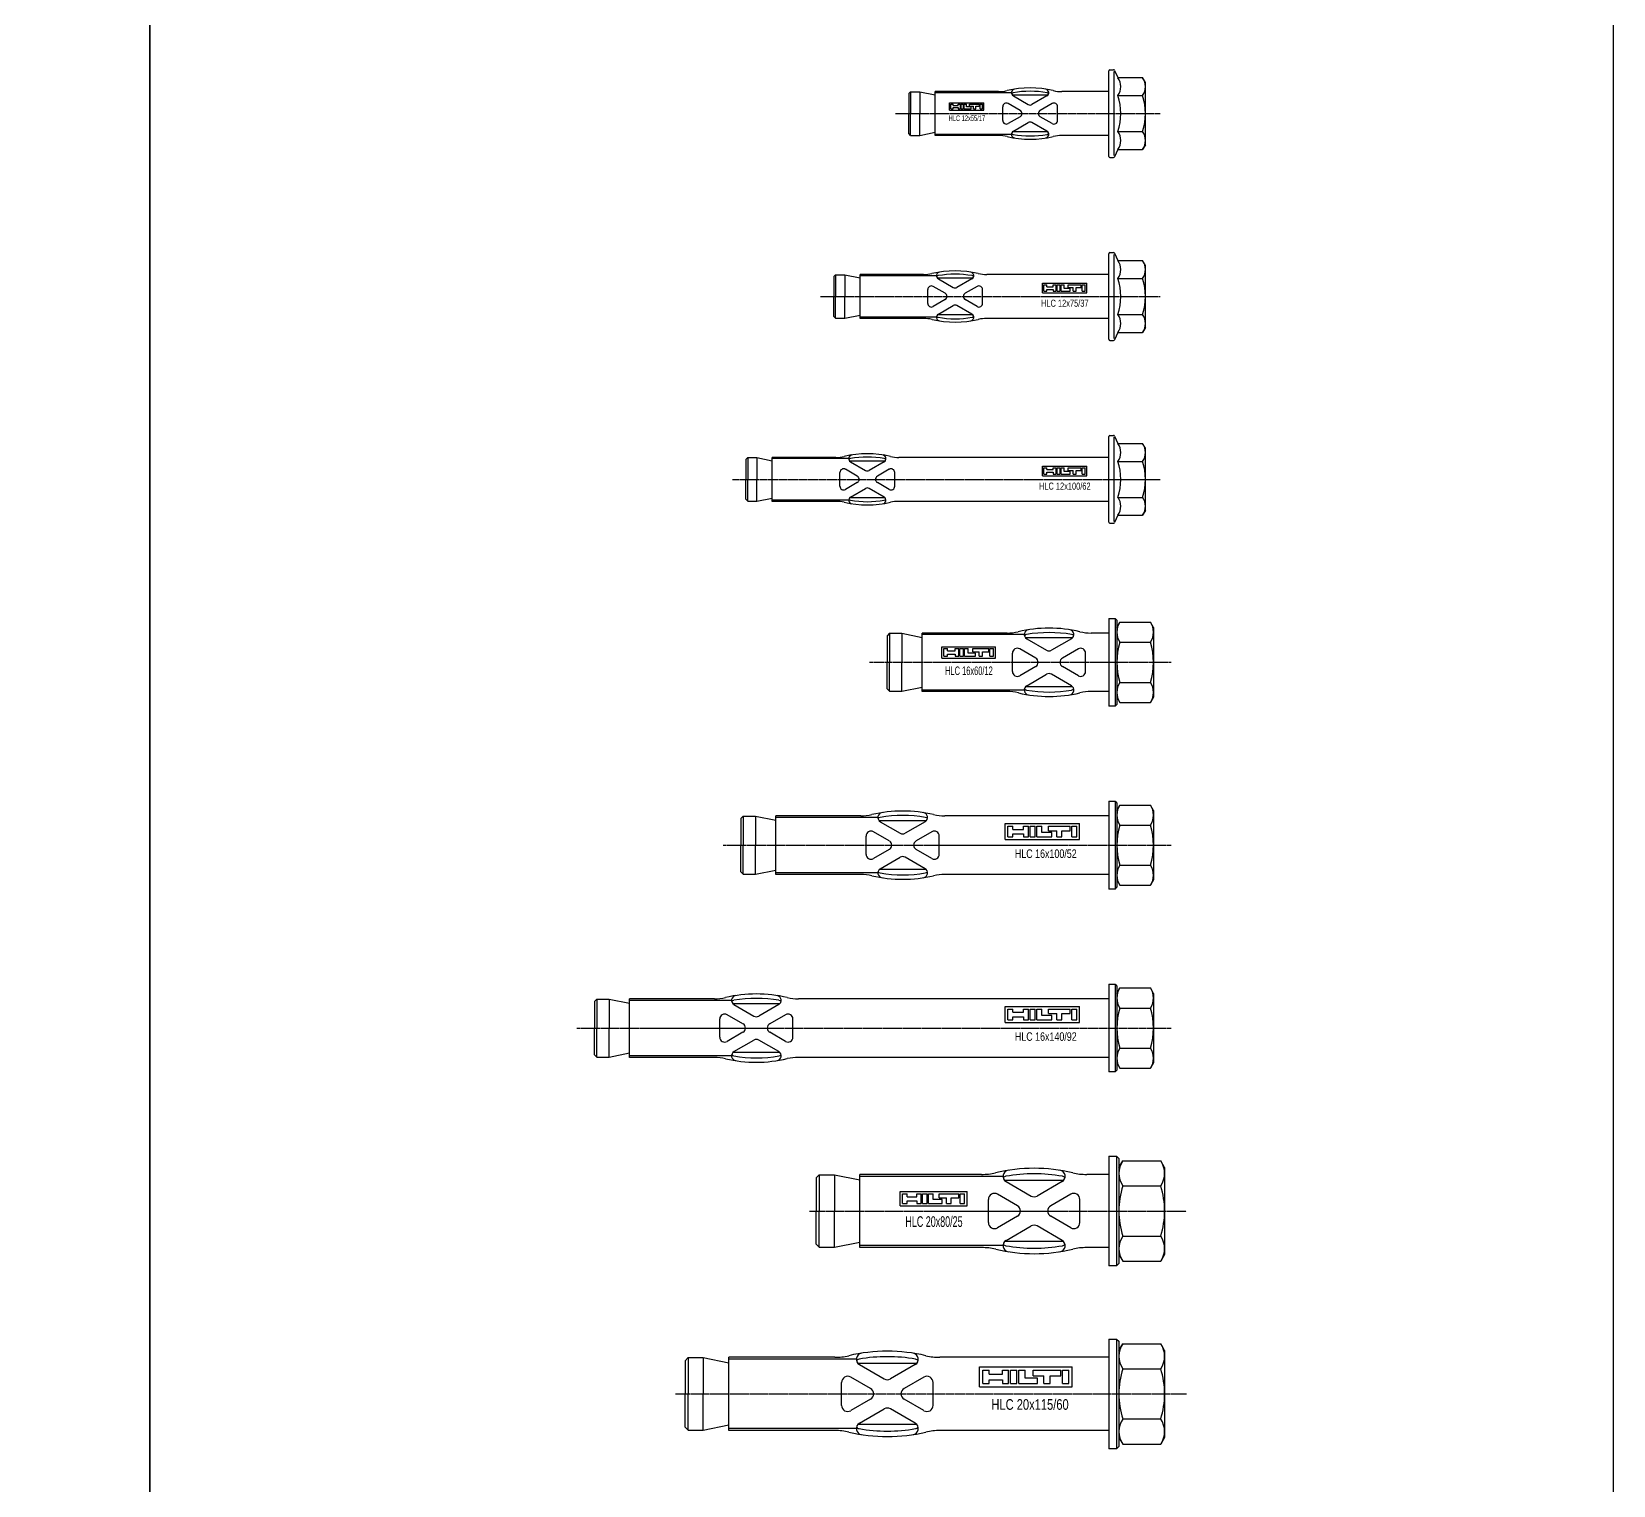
# Model space of a CAD drawing. Header units: millimetres. Extents: x 296 to 4896, y 152 to 3333.
# Drawn here: x 4463.4 to 4895.8, y 976.9 to 1374.3 of the extents above; entities that cross this region are included whole.
import ezdxf
from ezdxf.enums import TextEntityAlignment as Align

# ---------------------------------------------------------------- set-up
doc = ezdxf.new("R2010")
doc.units = ezdxf.units.MM
doc.linetypes.add('CENTERLI', pattern=[1, 0.75, -0.0625, 0.125, -0.0625])
doc.layers.add('3', color=4, linetype='Continuous')
doc.styles.get("Standard").update_dxf_attribs({"font": 'arial.ttf'})

# ---------------------------------------------------------------- blocks, each defined once
blk = doc.blocks.new('HLC 12x55-17')
at = {"layer": '3'}
for p, q in [((-10, -11.7), (-10, 11.7)), ((-9.7, 12), (-8.69, 12)), ((-8.42, 11.82), (-7.5, 9.82)), ((-7.5, 9.82), (-0.76, 9.82)), ((0, 8.5), (-0.76, 9.82)), ((-64.18, 5.95), (-64.68, 5.45)), ((-64.68, 5.45), (-64.68, 0)), ((-64.18, 5.95), (-64.18, 0)), ((-64.18, 5.95), (-61.68, 5.95)), ((-61.68, 5.95), (-57.5, 5.1)), ((-61.68, 5.95), (-61.68, 0)), ((-40.12, 6), (-57.5, 6)), ((-57.5, -6), (-57.5, 6)), ((-36.59, 5.68), (-57.5, 5.68)), ((-26.68, 5), (-36.32, 5)), ((-36.09, 4.82), (-32, 2.46)), ((-26.91, 4.82), (-31, 2.46)), ((-10, 6), (-22.88, 6)), ((-10, 0), (-10, 6)), ((-10, -6), (-10, 6)), ((-7.5, 4.91), (-0.76, 4.91)), ((0, -8.5), (0, 8.5)), ((-64.68, -5.45), (-64.68, 0)), ((-64.18, -5.95), (-64.18, 0)), ((-61.68, -5.95), (-61.68, 0)), ((-39, -1.88), (-39, 1.88)), ((-34.24, 0.87), (-37.5, 2.75)), ((-25.5, 2.75), (-28.76, 0.87)), ((-24, -1.88), (-24, 1.88)), ((-34.24, -0.87), (-37.5, -2.75)), ((-36.09, -4.82), (-32, -2.46)), ((-26.91, -4.82), (-31, -2.46)), ((-25.5, -2.75), (-28.76, -0.87)), ((-64.18, -5.95), (-64.68, -5.45)), ((-64.18, -5.95), (-61.68, -5.95)), ((-61.68, -5.95), (-57.5, -5.1)), ((-36.59, -5.68), (-57.5, -5.68)), ((-40.12, -6), (-57.5, -6)), ((-26.68, -5), (-36.32, -5)), ((-10, -6), (-22.88, -6)), ((-7.5, -4.91), (-0.76, -4.91)), ((0, -8.5), (-0.76, -9.82)), ((-9.7, -12), (-8.69, -12)), ((-7.5, -9.82), (-8.42, -11.82)), ((-7.5, -9.82), (-0.76, -9.82))]:
    blk.add_line(p, q, dxfattribs=at)
at = {"layer": '3', "color": 1}
for p, q in [((-8.5, -11.5), (-8.5, 11.5)), ((-53.51, 2.94), (-44.16, 2.94)), ((-53.51, 0.93), (-53.51, 2.94)), ((-53.51, 0.93), (-44.16, 0.93)), ((-53.18, 2.6), (-52.55, 2.6)), ((-53.18, 1.26), (-53.18, 2.6)), ((-53.18, 1.26), (-52.55, 1.26)), ((-52.55, 2.21), (-52.55, 2.6)), ((-52.55, 2.21), (-51.21, 2.21)), ((-52.55, 1.66), (-51.21, 1.66)), ((-52.55, 1.26), (-52.55, 1.66)), ((-51.21, 2.21), (-51.21, 2.6)), ((-51.21, 2.6), (-50.58, 2.6)), ((-51.21, 1.66), (-51.21, 1.26)), ((-51.21, 1.26), (-50.58, 1.26)), ((-50.58, 1.26), (-50.58, 2.6)), ((-50.38, 1.26), (-50.38, 2.6)), ((-50.38, 2.6), (-49.75, 2.6)), ((-50.38, 1.26), (-49.75, 1.26)), ((-49.75, 1.26), (-49.75, 2.6)), ((-49.55, 1.26), (-49.55, 2.6)), ((-49.55, 2.6), (-48.92, 2.6)), ((-49.55, 1.26), (-47.66, 1.26)), ((-48.92, 1.82), (-48.92, 2.6)), ((-47.66, 1.82), (-48.92, 1.82)), ((-48.09, 2.05), (-48.09, 2.6)), ((-48.09, 2.6), (-45.33, 2.6)), ((-48.09, 2.05), (-47.02, 2.05)), ((-47.66, 1.26), (-47.66, 1.82)), ((-47.02, 1.26), (-47.02, 2.05)), ((-47.02, 1.26), (-46.39, 1.26)), ((-46.39, 2.05), (-45.33, 2.05)), ((-46.39, 1.26), (-46.39, 2.05)), ((-45.33, 2.05), (-45.33, 2.6)), ((-45.13, 1.26), (-45.13, 2.6)), ((-45.13, 2.6), (-44.5, 2.6)), ((-45.13, 1.26), (-44.5, 1.26)), ((-44.5, 1.26), (-44.5, 2.6)), ((-44.16, 0.93), (-44.16, 2.94))]:
    blk.add_line(p, q, dxfattribs=at)
at = {"layer": '3', "color": 1, "linetype": 'CENTERLI'}
blk.add_line((-68.32, 0), (4, 0), dxfattribs=at)
at = {"layer": '3'}
for centre, radius, start, end in [((-9.7, 11.7), 0.3, 90, 180), ((-8.69, 11.7), 0.3, 24.6168, 90), ((-11.08, 7.36), 4.34, 325.5615, 34.4385), ((-4.34, 7.36), 4.34, 325.5615, 34.4385), ((-40.12, 16), 10, 270, 283.2384), ((-31.5, -20.63), 27.63, 76.7616, 103.2384), ((-35.59, 5.68), 1, 98.8269, 240), ((-36.01, 5.01), 0.7, 99.9802, 141.2457), ((-31.5, -20.63), 26.73, 80.0198, 99.9802), ((-27.41, 5.68), 1, 300, 81.1731), ((-26.99, 5.01), 0.7, 38.7543, 80.0198), ((-22.88, 16), 10, 256.7616, 270), ((-22.96, 0), 16.22, 342.383, 17.617), ((-16.22, 0), 16.22, 342.383, 17.617), ((-38, 1.88), 1, 60, 180), ((-34.74, 0), 1, 300, 60), ((-31.5, 3.33), 1, 240, 300), ((-28.26, 0), 1, 120, 240), ((-25, 1.88), 1, 0, 120), ((-38, -1.88), 1, 180, 300), ((-31.5, -3.33), 1, 60, 120), ((-25, -1.88), 1, 240, 0), ((-40.12, -16), 10, 76.5912, 90), ((-31.5, 20.63), 27.63, 256.8232, 283.2384), ((-35.59, -5.68), 1, 120, 261.1731), ((-36.01, -5.01), 0.7, 218.7543, 260.0198), ((-31.5, 20.63), 26.73, 260.0198, 279.9802), ((-27.41, -5.68), 1, 278.8269, 60), ((-26.99, -5.01), 0.7, 279.9802, 321.2457), ((-22.88, -16), 10, 90, 103.2384), ((-11.08, -7.36), 4.34, 325.5615, 34.4385), ((-4.34, -7.36), 4.34, 325.5615, 34.4385), ((-9.7, -11.7), 0.3, 180, 270), ((-8.69, -11.7), 0.3, 270, 335.3832)]:
    blk.add_arc(centre, radius, start, end, dxfattribs=at)
at = {"layer": '3', "color": 4, "width": 0.6}
blk.add_text('HLC 12x55/17', height=1.493, dxfattribs=at).set_placement((-48.79, -2.01), align=Align.CENTER)
blk = doc.blocks.new('HLC 12x75-37')
at = {"layer": '3'}
for p, q in [((-10, -11.7), (-10, 11.7)), ((-9.7, 12), (-8.69, 12)), ((-8.42, 11.82), (-7.5, 9.82)), ((-7.5, 9.82), (-0.76, 9.82)), ((0, 8.5), (-0.76, 9.82)), ((-84.68, 5.95), (-85.18, 5.45)), ((-85.18, 5.45), (-85.18, 0)), ((-84.68, 5.95), (-82.18, 5.95)), ((-84.68, 5.95), (-84.68, 0)), ((-82.18, 5.95), (-82.18, 0)), ((-82.18, 5.95), (-78, 5.1)), ((-78, -6), (-78, 6)), ((-60.62, 6), (-78, 6)), ((-57.09, 5.68), (-78, 5.68)), ((-47.18, 5), (-56.82, 5)), ((-56.59, 4.82), (-52.5, 2.46)), ((-47.41, 4.82), (-51.5, 2.46)), ((-10, 6), (-43.38, 6)), ((-10, -6), (-10, 6)), ((-10, 0), (-10, 6)), ((-7.5, 4.91), (-0.76, 4.91)), ((0, -8.5), (0, 8.5)), ((-85.18, -5.45), (-85.18, 0)), ((-84.68, -5.95), (-84.68, 0)), ((-82.18, -5.95), (-82.18, 0)), ((-59.5, -1.88), (-59.5, 1.88)), ((-54.74, 0.87), (-58, 2.75)), ((-46, 2.75), (-49.26, 0.87)), ((-44.5, -1.88), (-44.5, 1.88)), ((-54.74, -0.87), (-58, -2.75)), ((-56.59, -4.82), (-52.5, -2.46)), ((-47.41, -4.82), (-51.5, -2.46)), ((-46, -2.75), (-49.26, -0.87)), ((-84.68, -5.95), (-85.18, -5.45)), ((-84.68, -5.95), (-82.18, -5.95)), ((-82.18, -5.95), (-78, -5.1)), ((-57.09, -5.68), (-78, -5.68)), ((-60.62, -6), (-78, -6)), ((-47.18, -5), (-56.82, -5)), ((-10, -6), (-43.38, -6)), ((-7.5, -4.91), (-0.76, -4.91)), ((0, -8.5), (-0.76, -9.82)), ((-9.7, -12), (-8.69, -12)), ((-7.5, -9.82), (-8.42, -11.82)), ((-7.5, -9.82), (-0.76, -9.82))]:
    blk.add_line(p, q, dxfattribs=at)
at = {"layer": '3', "color": 1}
for p, q in [((-8.5, -11.5), (-8.5, 11.5)), ((-28.17, 1), (-28.17, 3.62)), ((-28.17, 3.62), (-16.01, 3.62)), ((-28.17, 1), (-16.01, 1)), ((-27.73, 1.44), (-27.73, 3.18)), ((-27.73, 3.18), (-26.91, 3.18)), ((-27.73, 1.44), (-26.91, 1.44)), ((-26.91, 2.67), (-26.91, 3.18)), ((-26.91, 2.67), (-25.17, 2.67)), ((-26.91, 1.44), (-26.91, 1.95)), ((-26.91, 1.95), (-25.17, 1.95)), ((-25.17, 3.18), (-24.35, 3.18)), ((-25.17, 2.67), (-25.17, 3.18)), ((-25.17, 1.95), (-25.17, 1.44)), ((-25.17, 1.44), (-24.35, 1.44)), ((-24.35, 1.44), (-24.35, 3.18)), ((-24.09, 3.18), (-23.27, 3.18)), ((-24.09, 1.44), (-24.09, 3.18)), ((-24.09, 1.44), (-23.27, 1.44)), ((-23.27, 1.44), (-23.27, 3.18)), ((-23.01, 3.18), (-22.19, 3.18)), ((-23.01, 1.44), (-23.01, 3.18)), ((-23.01, 1.44), (-20.55, 1.44)), ((-22.19, 2.16), (-22.19, 3.18)), ((-20.55, 2.16), (-22.19, 2.16)), ((-21.12, 3.18), (-17.53, 3.18)), ((-21.12, 2.46), (-21.12, 3.18)), ((-21.12, 2.46), (-19.73, 2.46)), ((-20.55, 1.44), (-20.55, 2.16)), ((-19.73, 1.44), (-19.73, 2.46)), ((-19.73, 1.44), (-18.91, 1.44)), ((-18.91, 1.44), (-18.91, 2.46)), ((-18.91, 2.46), (-17.53, 2.46)), ((-17.53, 2.46), (-17.53, 3.18)), ((-17.27, 3.18), (-16.45, 3.18)), ((-17.27, 1.44), (-17.27, 3.18)), ((-17.27, 1.44), (-16.45, 1.44)), ((-16.45, 1.44), (-16.45, 3.18)), ((-16.01, 1), (-16.01, 3.62))]:
    blk.add_line(p, q, dxfattribs=at)
at = {"layer": '3', "color": 1, "linetype": 'CENTERLI'}
blk.add_line((-88.82, 0), (4, 0), dxfattribs=at)
at = {"layer": '3'}
for centre, radius, start, end in [((-9.7, 11.7), 0.3, 90, 180), ((-8.69, 11.7), 0.3, 24.6168, 90), ((-11.08, 7.36), 4.34, 325.5615, 34.4385), ((-4.34, 7.36), 4.34, 325.5615, 34.4385), ((-60.62, 16), 10, 270, 283.2384), ((-52, -20.63), 27.63, 76.7616, 103.2384), ((-56.09, 5.68), 1, 98.8269, 240), ((-56.51, 5.01), 0.7, 99.9802, 141.2457), ((-52, -20.63), 26.73, 80.0198, 99.9802), ((-47.91, 5.68), 1, 300, 81.1731), ((-47.49, 5.01), 0.7, 38.7543, 80.0198), ((-43.38, 16), 10, 256.7616, 270), ((-22.96, 0), 16.22, 342.383, 17.617), ((-16.22, 0), 16.22, 342.383, 17.617), ((-58.5, 1.88), 1, 60, 180), ((-55.24, 0), 1, 300, 60), ((-52, 3.33), 1, 240, 300), ((-48.76, 0), 1, 120, 240), ((-45.5, 1.88), 1, 0, 120), ((-58.5, -1.88), 1, 180, 300), ((-52, -3.33), 1, 60, 120), ((-45.5, -1.88), 1, 240, 0), ((-60.62, -16), 10, 76.5912, 90), ((-52, 20.63), 27.63, 256.8232, 283.2384), ((-56.09, -5.68), 1, 120, 261.1731), ((-56.51, -5.01), 0.7, 218.7543, 260.0198), ((-52, 20.63), 26.73, 260.0198, 279.9802), ((-47.91, -5.68), 1, 278.8269, 60), ((-47.49, -5.01), 0.7, 279.9802, 321.2457), ((-43.38, -16), 10, 90, 103.2384), ((-11.08, -7.36), 4.34, 325.5615, 34.4385), ((-4.34, -7.36), 4.34, 325.5615, 34.4385), ((-9.7, -11.7), 0.3, 180, 270), ((-8.69, -11.7), 0.3, 270, 335.3832)]:
    blk.add_arc(centre, radius, start, end, dxfattribs=at)
at = {"layer": '3', "color": 4, "width": 0.6}
blk.add_text('HLC 12x75/37', height=1.9409, dxfattribs=at).set_placement((-22.03, -2.81), align=Align.CENTER)
blk = doc.blocks.new('HLC 12x100-62')
at = {"layer": '3'}
for p, q in [((-10, -11.7), (-10, 11.7)), ((-9.7, 12), (-8.69, 12)), ((-8.42, 11.82), (-7.5, 9.82)), ((-7.5, 9.82), (-0.76, 9.82)), ((0, 8.5), (-0.76, 9.82)), ((-108.68, 5.95), (-109.18, 5.45)), ((-109.18, 5.45), (-109.18, 0)), ((-108.68, 5.95), (-106.18, 5.95)), ((-108.68, 5.95), (-108.68, 0)), ((-106.18, 5.95), (-106.18, 0)), ((-106.18, 5.95), (-102, 5.1)), ((-102, -6), (-102, 6)), ((-84.62, 6), (-102, 6)), ((-81.09, 5.68), (-102, 5.68)), ((-71.18, 5), (-80.82, 5)), ((-80.59, 4.82), (-76.5, 2.46)), ((-71.41, 4.82), (-75.5, 2.46)), ((-10, 6), (-67.38, 6)), ((-10, -6), (-10, 6)), ((-10, 0), (-10, 6)), ((-7.5, 4.91), (-0.76, 4.91)), ((0, -8.5), (0, 8.5)), ((-109.18, -5.45), (-109.18, 0)), ((-108.68, -5.95), (-108.68, 0)), ((-106.18, -5.95), (-106.18, 0)), ((-83.5, -1.88), (-83.5, 1.88)), ((-78.74, 0.87), (-82, 2.75)), ((-70, 2.75), (-73.26, 0.87)), ((-68.5, -1.88), (-68.5, 1.88)), ((-78.74, -0.87), (-82, -2.75)), ((-80.59, -4.82), (-76.5, -2.46)), ((-71.41, -4.82), (-75.5, -2.46)), ((-70, -2.75), (-73.26, -0.87)), ((-108.68, -5.95), (-109.18, -5.45)), ((-108.68, -5.95), (-106.18, -5.95)), ((-106.18, -5.95), (-102, -5.1)), ((-81.09, -5.68), (-102, -5.68)), ((-84.62, -6), (-102, -6)), ((-71.18, -5), (-80.82, -5)), ((-10, -6), (-67.38, -6)), ((-7.5, -4.91), (-0.76, -4.91)), ((0, -8.5), (-0.76, -9.82)), ((-9.7, -12), (-8.69, -12)), ((-7.5, -9.82), (-8.42, -11.82)), ((-7.5, -9.82), (-0.76, -9.82))]:
    blk.add_line(p, q, dxfattribs=at)
at = {"layer": '3', "color": 1}
for p, q in [((-8.5, -11.5), (-8.5, 11.5)), ((-28.17, 3.62), (-16.01, 3.62)), ((-28.17, 1), (-28.17, 3.62)), ((-28.17, 1), (-16.01, 1)), ((-27.73, 3.18), (-26.91, 3.18)), ((-27.73, 1.44), (-27.73, 3.18)), ((-27.73, 1.44), (-26.91, 1.44)), ((-26.91, 2.67), (-26.91, 3.18)), ((-26.91, 2.67), (-25.17, 2.67)), ((-26.91, 1.95), (-25.17, 1.95)), ((-26.91, 1.44), (-26.91, 1.95)), ((-25.17, 2.67), (-25.17, 3.18)), ((-25.17, 3.18), (-24.35, 3.18)), ((-25.17, 1.95), (-25.17, 1.44)), ((-25.17, 1.44), (-24.35, 1.44)), ((-24.35, 1.44), (-24.35, 3.18)), ((-24.09, 1.44), (-24.09, 3.18)), ((-24.09, 3.18), (-23.27, 3.18)), ((-24.09, 1.44), (-23.27, 1.44)), ((-23.27, 1.44), (-23.27, 3.18)), ((-23.01, 1.44), (-23.01, 3.18)), ((-23.01, 3.18), (-22.19, 3.18)), ((-23.01, 1.44), (-20.55, 1.44)), ((-22.19, 2.16), (-22.19, 3.18)), ((-20.55, 2.16), (-22.19, 2.16)), ((-21.12, 2.46), (-21.12, 3.18)), ((-21.12, 3.18), (-17.53, 3.18)), ((-21.12, 2.46), (-19.73, 2.46)), ((-20.55, 1.44), (-20.55, 2.16)), ((-19.73, 1.44), (-19.73, 2.46)), ((-19.73, 1.44), (-18.91, 1.44)), ((-18.91, 2.46), (-17.53, 2.46)), ((-18.91, 1.44), (-18.91, 2.46)), ((-17.53, 2.46), (-17.53, 3.18)), ((-17.27, 1.44), (-17.27, 3.18)), ((-17.27, 3.18), (-16.45, 3.18)), ((-17.27, 1.44), (-16.45, 1.44)), ((-16.45, 1.44), (-16.45, 3.18)), ((-16.01, 1), (-16.01, 3.62))]:
    blk.add_line(p, q, dxfattribs=at)
at = {"layer": '3', "color": 1, "linetype": 'CENTERLI'}
blk.add_line((-112.82, 0), (4, 0), dxfattribs=at)
at = {"layer": '3'}
for centre, radius, start, end in [((-9.7, 11.7), 0.3, 90, 180), ((-8.69, 11.7), 0.3, 24.6168, 90), ((-11.08, 7.36), 4.34, 325.5615, 34.4385), ((-4.34, 7.36), 4.34, 325.5615, 34.4385), ((-84.62, 16), 10, 270, 283.2384), ((-76, -20.63), 27.63, 76.7616, 103.2384), ((-80.09, 5.68), 1, 98.8269, 240), ((-80.51, 5.01), 0.7, 99.9802, 141.2457), ((-76, -20.63), 26.73, 80.0198, 99.9802), ((-71.91, 5.68), 1, 300, 81.1731), ((-71.49, 5.01), 0.7, 38.7543, 80.0198), ((-67.38, 16), 10, 256.7616, 270), ((-22.96, 0), 16.22, 342.383, 17.617), ((-16.22, 0), 16.22, 342.383, 17.617), ((-82.5, 1.88), 1, 60, 180), ((-79.24, 0), 1, 300, 60), ((-76, 3.33), 1, 240, 300), ((-72.76, 0), 1, 120, 240), ((-69.5, 1.88), 1, 0, 120), ((-82.5, -1.88), 1, 180, 300), ((-76, -3.33), 1, 60, 120), ((-69.5, -1.88), 1, 240, 0), ((-84.62, -16), 10, 76.5912, 90), ((-76, 20.63), 27.63, 256.8232, 283.2384), ((-80.09, -5.68), 1, 120, 261.1731), ((-80.51, -5.01), 0.7, 218.7543, 260.0198), ((-76, 20.63), 26.73, 260.0198, 279.9802), ((-71.91, -5.68), 1, 278.8269, 60), ((-71.49, -5.01), 0.7, 279.9802, 321.2457), ((-67.38, -16), 10, 90, 103.2384), ((-11.08, -7.36), 4.34, 325.5615, 34.4385), ((-4.34, -7.36), 4.34, 325.5615, 34.4385), ((-9.7, -11.7), 0.3, 180, 270), ((-8.69, -11.7), 0.3, 270, 335.3832)]:
    blk.add_arc(centre, radius, start, end, dxfattribs=at)
at = {"layer": '3', "color": 4, "width": 0.6}
blk.add_text('HLC 12x100/62', height=1.9409, dxfattribs=at).set_placement((-22.03, -2.81), align=Align.CENTER)
blk = doc.blocks.new('HLC 16x60-12')
at = {"layer": '3'}
for p, q in [((-12.2, 12), (-12.2, -12)), ((-12.2, 12), (-10.5, 12)), ((-10.5, 12), (-10.5, -12)), ((-10.5, 12), (-10, 11.5)), ((-10, 11.5), (-10, -11.5)), ((-10, 9.5), (-9.15, 10.97)), ((-10, 9.5), (-10, -9.5)), ((-9.15, 10.97), (-0.85, 10.97)), ((0, 9.5), (-0.85, 10.97)), ((0, 9.5), (0, -9.5)), ((-72.1, 7.93), (-72.77, 7.27)), ((-72.77, 7.27), (-72.77, 0)), ((-72.1, 7.93), (-72.1, 0)), ((-72.1, 7.93), (-68.77, 7.93)), ((-68.77, 7.93), (-63.2, 6.8)), ((-68.77, 7.93), (-68.77, 0)), ((-40.02, 8), (-63.2, 8)), ((-63.2, -8), (-63.2, 8)), ((-35.32, 7.58), (-63.2, 7.58)), ((-22.11, 6.67), (-34.95, 6.67)), ((-34.65, 6.42), (-29.2, 3.28)), ((-22.42, 6.42), (-27.87, 3.28)), ((-12.2, 8), (-17.04, 8)), ((-9.15, 5.49), (-0.85, 5.49)), ((-72.77, -7.27), (-72.77, 0)), ((-72.1, -7.93), (-72.1, 0)), ((-68.77, -7.93), (-68.77, 0)), ((-38.53, -2.51), (-38.53, 2.51)), ((-32.19, 1.15), (-36.53, 3.66)), ((-20.53, 3.66), (-24.88, 1.15)), ((-18.53, -2.51), (-18.53, 2.51)), ((-32.19, -1.15), (-36.53, -3.66)), ((-34.65, -6.42), (-29.2, -3.28)), ((-22.42, -6.42), (-27.87, -3.28)), ((-20.53, -3.66), (-24.88, -1.15)), ((-72.1, -7.93), (-72.77, -7.27)), ((-72.1, -7.93), (-68.77, -7.93)), ((-68.77, -7.93), (-63.2, -6.8)), ((-35.32, -7.58), (-63.2, -7.58)), ((-40.02, -8), (-63.2, -8)), ((-22.11, -6.67), (-34.95, -6.67)), ((-12.2, -8), (-17.04, -8)), ((-9.15, -5.49), (-0.85, -5.49)), ((-10.5, -12), (-12.2, -12)), ((-10.5, -12), (-10, -11.5)), ((-10, -9.5), (-9.15, -10.97)), ((-9.15, -10.97), (-0.85, -10.97)), ((0, -9.5), (-0.85, -10.97))]:
    blk.add_line(p, q, dxfattribs=at)
at = {"layer": '3', "color": 1, "linetype": 'CENTERLI'}
blk.add_line((-77.63, 0), (4.8, 0), dxfattribs=at)
at = {"layer": '3', "color": 1}
for p, q in [((-57.8, 1.11), (-57.8, 4.25)), ((-57.8, 4.25), (-43.19, 4.25)), ((-57.8, 1.11), (-43.19, 1.11)), ((-57.28, 1.63), (-57.28, 3.73)), ((-57.28, 3.73), (-56.29, 3.73)), ((-57.28, 1.63), (-56.29, 1.63)), ((-56.29, 3.11), (-56.29, 3.73)), ((-56.29, 3.11), (-54.2, 3.11)), ((-56.29, 1.63), (-56.29, 2.25)), ((-56.29, 2.25), (-54.2, 2.25)), ((-54.2, 3.73), (-53.21, 3.73)), ((-54.2, 3.11), (-54.2, 3.73)), ((-54.2, 2.25), (-54.2, 1.63)), ((-54.2, 1.63), (-53.21, 1.63)), ((-53.21, 1.63), (-53.21, 3.73)), ((-52.9, 3.73), (-51.92, 3.73)), ((-52.9, 1.63), (-52.9, 3.73)), ((-52.9, 1.63), (-51.92, 1.63)), ((-51.92, 1.63), (-51.92, 3.73)), ((-51.61, 3.73), (-50.62, 3.73)), ((-51.61, 1.63), (-51.61, 3.73)), ((-51.61, 1.63), (-48.65, 1.63)), ((-50.62, 2.5), (-50.62, 3.73)), ((-48.65, 2.5), (-50.62, 2.5)), ((-49.33, 3.73), (-45.01, 3.73)), ((-49.33, 2.87), (-49.33, 3.73)), ((-49.33, 2.87), (-47.66, 2.87)), ((-48.65, 1.63), (-48.65, 2.5)), ((-47.66, 1.63), (-47.66, 2.87)), ((-47.66, 1.63), (-46.68, 1.63)), ((-46.68, 1.63), (-46.68, 2.87)), ((-46.68, 2.87), (-45.01, 2.87)), ((-45.01, 2.87), (-45.01, 3.73)), ((-44.7, 3.73), (-43.72, 3.73)), ((-44.7, 1.63), (-44.7, 3.73)), ((-44.7, 1.63), (-43.72, 1.63)), ((-43.72, 1.63), (-43.72, 3.73)), ((-43.19, 1.11), (-43.19, 4.25))]:
    blk.add_line(p, q, dxfattribs=at)
at = {"layer": '3'}
for centre, radius, start, end in [((-28.53, -27.51), 36.84, 76.7616, 103.2384), ((-33.98, 7.58), 1.33, 98.8269, 240), ((-23.08, 7.58), 1.33, 300, 81.1731), ((-5.15, 8.23), 4.85, 145.5615, 214.4385), ((-4.85, 8.23), 4.85, 325.5615, 34.4385), ((-40.02, 21.33), 13.33, 270, 283.2384), ((-34.55, 6.67), 0.933, 99.9802, 141.2457), ((-28.53, -27.51), 35.64, 80.0198, 99.9802), ((-22.52, 6.67), 0.933, 38.7543, 80.0198), ((-17.04, 21.33), 13.33, 256.7616, 270), ((8.13, 0), 18.13, 162.383, 197.617), ((-18.13, 0), 18.13, 342.383, 17.617), ((-37.2, 2.51), 1.33, 60, 180), ((-32.85, 0), 1.33, 300, 60), ((-28.53, 4.43), 1.33, 240, 300), ((-24.21, 0), 1.33, 120, 240), ((-19.87, 2.51), 1.33, 0, 120), ((-37.2, -2.51), 1.33, 180, 300), ((-28.53, -4.43), 1.33, 60, 120), ((-19.87, -2.51), 1.33, 240, 0), ((-40.02, -21.33), 13.33, 76.5912, 90), ((-28.53, 27.51), 36.84, 256.8232, 283.2384), ((-33.98, -7.58), 1.33, 120, 261.1731), ((-34.55, -6.67), 0.933, 218.7543, 260.0198), ((-28.53, 27.51), 35.64, 260.0198, 279.9802), ((-23.08, -7.58), 1.33, 278.8269, 60), ((-22.52, -6.67), 0.933, 279.9802, 321.2457), ((-17.04, -21.33), 13.33, 90, 103.2384), ((-5.15, -8.23), 4.85, 145.5615, 214.4385), ((-4.85, -8.23), 4.85, 325.5615, 34.4385)]:
    blk.add_arc(centre, radius, start, end, dxfattribs=at)
at = {"layer": '3', "color": 4, "width": 0.6}
blk.add_text('HLC 16x60/12', height=2.3328, dxfattribs=at).set_placement((-50.43, -3.48), align=Align.CENTER)
blk = doc.blocks.new('HLC 16x100-52')
at = {"layer": '3'}
for p, q in [((-12.2, 12), (-10.5, 12)), ((-12.2, 12), (-12.2, -12)), ((-10.5, 12), (-10, 11.5)), ((-10.5, 12), (-10.5, -12)), ((-10, 11.5), (-10, -11.5)), ((-10, 9.5), (-9.15, 10.97)), ((-10, 9.5), (-10, -9.5)), ((-9.15, 10.97), (-0.85, 10.97)), ((0, 9.5), (-0.85, 10.97)), ((0, 9.5), (0, -9.5)), ((-112.1, 7.93), (-112.77, 7.27)), ((-112.77, 7.27), (-112.77, 0)), ((-112.1, 7.93), (-108.77, 7.93)), ((-112.1, 7.93), (-112.1, 0)), ((-108.77, 7.93), (-108.77, 0)), ((-108.77, 7.93), (-103.2, 6.8)), ((-103.2, -8), (-103.2, 8)), ((-80.02, 8), (-103.2, 8)), ((-75.32, 7.58), (-103.2, 7.58)), ((-62.11, 6.67), (-74.95, 6.67)), ((-74.65, 6.42), (-69.2, 3.28)), ((-62.42, 6.42), (-67.87, 3.28)), ((-12.2, 8), (-57.04, 8)), ((-9.15, 5.49), (-0.85, 5.49)), ((-112.77, -7.27), (-112.77, 0)), ((-112.1, -7.93), (-112.1, 0)), ((-108.77, -7.93), (-108.77, 0)), ((-78.53, -2.51), (-78.53, 2.51)), ((-72.19, 1.15), (-76.53, 3.66)), ((-60.53, 3.66), (-64.88, 1.15)), ((-58.53, -2.51), (-58.53, 2.51)), ((-72.19, -1.15), (-76.53, -3.66)), ((-74.65, -6.42), (-69.2, -3.28)), ((-62.42, -6.42), (-67.87, -3.28)), ((-60.53, -3.66), (-64.88, -1.15)), ((-112.1, -7.93), (-112.77, -7.27)), ((-112.1, -7.93), (-108.77, -7.93)), ((-108.77, -7.93), (-103.2, -6.8)), ((-75.32, -7.58), (-103.2, -7.58)), ((-80.02, -8), (-103.2, -8)), ((-62.11, -6.67), (-74.95, -6.67)), ((-12.2, -8), (-57.04, -8)), ((-9.15, -5.49), (-0.85, -5.49)), ((-10.5, -12), (-12.2, -12)), ((-10.5, -12), (-10, -11.5)), ((-10, -9.5), (-9.15, -10.97)), ((-9.15, -10.97), (-0.85, -10.97)), ((0, -9.5), (-0.85, -10.97))]:
    blk.add_line(p, q, dxfattribs=at)
at = {"layer": '3', "color": 1}
for p, q in [((-40.49, 5.9), (-20.2, 5.9)), ((-40.49, 1.53), (-40.49, 5.9)), ((-39.76, 5.17), (-38.39, 5.17)), ((-39.76, 2.26), (-39.76, 5.17)), ((-38.39, 4.31), (-38.39, 5.17)), ((-35.48, 4.31), (-35.48, 5.17)), ((-35.48, 5.17), (-34.11, 5.17)), ((-34.11, 2.26), (-34.11, 5.17)), ((-33.68, 2.26), (-33.68, 5.17)), ((-33.68, 5.17), (-32.31, 5.17)), ((-32.31, 2.26), (-32.31, 5.17)), ((-31.88, 2.26), (-31.88, 5.17)), ((-31.88, 5.17), (-30.51, 5.17)), ((-30.51, 3.46), (-30.51, 5.17)), ((-28.72, 3.97), (-28.72, 5.17)), ((-28.72, 5.17), (-22.72, 5.17)), ((-22.72, 3.97), (-22.72, 5.17)), ((-22.29, 2.26), (-22.29, 5.17)), ((-22.29, 5.17), (-20.92, 5.17)), ((-20.92, 2.26), (-20.92, 5.17)), ((-20.2, 1.53), (-20.2, 5.9)), ((-40.49, 1.53), (-20.2, 1.53)), ((-39.76, 2.26), (-38.39, 2.26)), ((-38.39, 4.31), (-35.48, 4.31)), ((-38.39, 3.11), (-35.48, 3.11)), ((-38.39, 2.26), (-38.39, 3.11)), ((-35.48, 3.11), (-35.48, 2.26)), ((-35.48, 2.26), (-34.11, 2.26)), ((-33.68, 2.26), (-32.31, 2.26)), ((-31.88, 2.26), (-27.77, 2.26)), ((-27.77, 3.46), (-30.51, 3.46)), ((-28.72, 3.97), (-26.4, 3.97)), ((-27.77, 2.26), (-27.77, 3.46)), ((-26.4, 2.26), (-26.4, 3.97)), ((-26.4, 2.26), (-25.03, 2.26)), ((-25.03, 3.97), (-22.72, 3.97)), ((-25.03, 2.26), (-25.03, 3.97)), ((-22.29, 2.26), (-20.92, 2.26))]:
    blk.add_line(p, q, dxfattribs=at)
at = {"layer": '3', "color": 1, "linetype": 'CENTERLI'}
blk.add_line((-117.63, 0), (4.8, 0), dxfattribs=at)
at = {"layer": '3'}
for centre, radius, start, end in [((-68.53, -27.51), 36.84, 76.7616, 103.2384), ((-73.98, 7.58), 1.33, 98.8269, 240), ((-63.08, 7.58), 1.33, 300, 81.1731), ((-5.15, 8.23), 4.85, 145.5615, 214.4385), ((-4.85, 8.23), 4.85, 325.5615, 34.4385), ((-80.02, 21.33), 13.33, 270, 283.2384), ((-74.55, 6.67), 0.933, 99.9802, 141.2457), ((-68.53, -27.51), 35.64, 80.0198, 99.9802), ((-62.52, 6.67), 0.933, 38.7543, 80.0198), ((-57.04, 21.33), 13.33, 256.7616, 270), ((8.13, 0), 18.13, 162.383, 197.617), ((-18.13, 0), 18.13, 342.383, 17.617), ((-77.2, 2.51), 1.33, 60, 180), ((-72.85, 0), 1.33, 300, 60), ((-68.53, 4.43), 1.33, 240, 300), ((-64.21, 0), 1.33, 120, 240), ((-59.87, 2.51), 1.33, 0, 120), ((-77.2, -2.51), 1.33, 180, 300), ((-68.53, -4.43), 1.33, 60, 120), ((-59.87, -2.51), 1.33, 240, 0), ((-80.02, -21.33), 13.33, 76.5912, 90), ((-68.53, 27.51), 36.84, 256.8232, 283.2384), ((-73.98, -7.58), 1.33, 120, 261.1731), ((-74.55, -6.67), 0.933, 218.7543, 260.0198), ((-68.53, 27.51), 35.64, 260.0198, 279.9802), ((-63.08, -7.58), 1.33, 278.8269, 60), ((-62.52, -6.67), 0.933, 279.9802, 321.2457), ((-57.04, -21.33), 13.33, 90, 103.2384), ((-5.15, -8.23), 4.85, 145.5615, 214.4385), ((-4.85, -8.23), 4.85, 325.5615, 34.4385)]:
    blk.add_arc(centre, radius, start, end, dxfattribs=at)
at = {"layer": '3', "color": 4, "width": 0.746429}
blk.add_text('HLC 16x100/52', height=2.3328, dxfattribs=at).set_placement((-29.43, -3.48), align=Align.CENTER)
blk = doc.blocks.new('HLC 16x140-92')
at = {"layer": '3'}
for p, q in [((-12.2, 12), (-10.5, 12)), ((-12.2, 12), (-12.2, -12)), ((-10.5, 12), (-10, 11.5)), ((-10.5, 12), (-10.5, -12)), ((-10, 11.5), (-10, -11.5)), ((-10, 9.5), (-9.15, 10.97)), ((-10, 9.5), (-10, -9.5)), ((-9.15, 10.97), (-0.85, 10.97)), ((0, 9.5), (-0.85, 10.97)), ((0, 9.5), (0, -9.5)), ((-152.1, 7.93), (-152.77, 7.27)), ((-152.77, 7.27), (-152.77, 0)), ((-152.1, 7.93), (-148.77, 7.93)), ((-152.1, 7.93), (-152.1, 0)), ((-148.77, 7.93), (-148.77, 0)), ((-148.77, 7.93), (-143.2, 6.8)), ((-143.2, -8), (-143.2, 8)), ((-120.02, 8), (-143.2, 8)), ((-115.32, 7.58), (-143.2, 7.58)), ((-102.11, 6.67), (-114.95, 6.67)), ((-114.65, 6.42), (-109.2, 3.28)), ((-102.42, 6.42), (-107.87, 3.28)), ((-12.2, 8), (-97.04, 8)), ((-9.15, 5.49), (-0.85, 5.49)), ((-152.77, -7.27), (-152.77, 0)), ((-152.1, -7.93), (-152.1, 0)), ((-148.77, -7.93), (-148.77, 0)), ((-118.53, -2.51), (-118.53, 2.51)), ((-112.19, 1.15), (-116.53, 3.66)), ((-100.53, 3.66), (-104.88, 1.15)), ((-98.53, -2.51), (-98.53, 2.51)), ((-112.19, -1.15), (-116.53, -3.66)), ((-114.65, -6.42), (-109.2, -3.28)), ((-102.42, -6.42), (-107.87, -3.28)), ((-100.53, -3.66), (-104.88, -1.15)), ((-152.1, -7.93), (-152.77, -7.27)), ((-152.1, -7.93), (-148.77, -7.93)), ((-148.77, -7.93), (-143.2, -6.8)), ((-115.32, -7.58), (-143.2, -7.58)), ((-120.02, -8), (-143.2, -8)), ((-102.11, -6.67), (-114.95, -6.67)), ((-12.2, -8), (-97.04, -8)), ((-9.15, -5.49), (-0.85, -5.49)), ((-10.5, -12), (-12.2, -12)), ((-10.5, -12), (-10, -11.5)), ((-10, -9.5), (-9.15, -10.97)), ((-9.15, -10.97), (-0.85, -10.97)), ((0, -9.5), (-0.85, -10.97))]:
    blk.add_line(p, q, dxfattribs=at)
at = {"layer": '3', "color": 1}
for p, q in [((-40.49, 1.53), (-40.49, 5.9)), ((-40.49, 5.9), (-20.2, 5.9)), ((-39.76, 2.26), (-39.76, 5.17)), ((-39.76, 5.17), (-38.39, 5.17)), ((-38.39, 4.31), (-38.39, 5.17)), ((-35.48, 5.17), (-34.11, 5.17)), ((-35.48, 4.31), (-35.48, 5.17)), ((-34.11, 2.26), (-34.11, 5.17)), ((-33.68, 5.17), (-32.31, 5.17)), ((-33.68, 2.26), (-33.68, 5.17)), ((-32.31, 2.26), (-32.31, 5.17)), ((-31.88, 5.17), (-30.51, 5.17)), ((-31.88, 2.26), (-31.88, 5.17)), ((-30.51, 3.46), (-30.51, 5.17)), ((-28.72, 5.17), (-22.72, 5.17)), ((-28.72, 3.97), (-28.72, 5.17)), ((-22.72, 3.97), (-22.72, 5.17)), ((-22.29, 5.17), (-20.92, 5.17)), ((-22.29, 2.26), (-22.29, 5.17)), ((-20.92, 2.26), (-20.92, 5.17)), ((-20.2, 1.53), (-20.2, 5.9)), ((-40.49, 1.53), (-20.2, 1.53)), ((-39.76, 2.26), (-38.39, 2.26)), ((-38.39, 4.31), (-35.48, 4.31)), ((-38.39, 2.26), (-38.39, 3.11)), ((-38.39, 3.11), (-35.48, 3.11)), ((-35.48, 3.11), (-35.48, 2.26)), ((-35.48, 2.26), (-34.11, 2.26)), ((-33.68, 2.26), (-32.31, 2.26)), ((-31.88, 2.26), (-27.77, 2.26)), ((-27.77, 3.46), (-30.51, 3.46)), ((-28.72, 3.97), (-26.4, 3.97)), ((-27.77, 2.26), (-27.77, 3.46)), ((-26.4, 2.26), (-26.4, 3.97)), ((-26.4, 2.26), (-25.03, 2.26)), ((-25.03, 2.26), (-25.03, 3.97)), ((-25.03, 3.97), (-22.72, 3.97)), ((-22.29, 2.26), (-20.92, 2.26))]:
    blk.add_line(p, q, dxfattribs=at)
at = {"layer": '3', "color": 1, "linetype": 'CENTERLI'}
blk.add_line((-157.63, 0), (4.8, 0), dxfattribs=at)
at = {"layer": '3'}
for centre, radius, start, end in [((-108.53, -27.51), 36.84, 76.7616, 103.2384), ((-113.98, 7.58), 1.33, 98.8269, 240), ((-103.08, 7.58), 1.33, 300, 81.1731), ((-5.15, 8.23), 4.85, 145.5615, 214.4385), ((-4.85, 8.23), 4.85, 325.5615, 34.4385), ((-120.02, 21.33), 13.33, 270, 283.2384), ((-114.55, 6.67), 0.933, 99.9802, 141.2457), ((-108.53, -27.51), 35.64, 80.0198, 99.9802), ((-102.52, 6.67), 0.933, 38.7543, 80.0198), ((-97.04, 21.33), 13.33, 256.7616, 270), ((8.13, 0), 18.13, 162.383, 197.617), ((-18.13, 0), 18.13, 342.383, 17.617), ((-117.2, 2.51), 1.33, 60, 180), ((-112.85, 0), 1.33, 300, 60), ((-108.53, 4.43), 1.33, 240, 300), ((-104.21, 0), 1.33, 120, 240), ((-99.87, 2.51), 1.33, 0, 120), ((-117.2, -2.51), 1.33, 180, 300), ((-108.53, -4.43), 1.33, 60, 120), ((-99.87, -2.51), 1.33, 240, 0), ((-120.02, -21.33), 13.33, 76.5912, 90), ((-108.53, 27.51), 36.84, 256.8232, 283.2384), ((-113.98, -7.58), 1.33, 120, 261.1731), ((-114.55, -6.67), 0.933, 218.7543, 260.0198), ((-108.53, 27.51), 35.64, 260.0198, 279.9802), ((-103.08, -7.58), 1.33, 278.8269, 60), ((-102.52, -6.67), 0.933, 279.9802, 321.2457), ((-97.04, -21.33), 13.33, 90, 103.2384), ((-5.15, -8.23), 4.85, 145.5615, 214.4385), ((-4.85, -8.23), 4.85, 325.5615, 34.4385)]:
    blk.add_arc(centre, radius, start, end, dxfattribs=at)
at = {"layer": '3', "color": 4, "width": 0.746429}
blk.add_text('HLC 16x140/92', height=2.3328, dxfattribs=at).set_placement((-29.43, -3.48), align=Align.CENTER)
blk = doc.blocks.new('HLC 20x80-25')
at = {"layer": '3'}
for p, q in [((-15.25, 15), (-15.25, -15)), ((-15.25, 15), (-13.13, 15)), ((-13.13, 15), (-13.13, -15)), ((-13.13, 15), (-12.5, 14.38)), ((-12.5, 14.38), (-12.5, -14.38)), ((-12.5, 11.88), (-11.44, 13.72)), ((-11.44, 13.72), (-1.06, 13.72)), ((0, 11.88), (-1.06, 13.72)), ((-94.42, 9.92), (-95.25, 9.08)), ((-95.25, 9.08), (-95.25, 0)), ((-94.42, 9.92), (-94.42, 0)), ((-94.42, 9.92), (-90.25, 9.92)), ((-90.25, 9.92), (-83.29, 8.5)), ((-90.25, 9.92), (-90.25, 0)), ((-50.03, 10), (-83.29, 10)), ((-83.29, -10), (-83.29, 10)), ((-44.14, 9.47), (-83.29, 9.47)), ((-15.25, 10), (-21.3, 10)), ((-12.5, 11.88), (-12.5, -11.88)), ((0, 11.88), (0, -11.88)), ((-40.23, 1.44), (-45.67, 4.58)), ((-27.64, 8.33), (-43.69, 8.33)), ((-43.31, 8.03), (-36.5, 4.1)), ((-28.02, 8.03), (-34.83, 4.1)), ((-25.67, 4.58), (-31.1, 1.44)), ((-11.44, 6.86), (-1.06, 6.86)), ((-95.25, -9.08), (-95.25, 0)), ((-94.42, -9.92), (-94.42, 0)), ((-90.25, -9.92), (-90.25, 0)), ((-48.17, -3.14), (-48.17, 3.14)), ((-23.17, -3.14), (-23.17, 3.14)), ((-40.23, -1.44), (-45.67, -4.58)), ((-43.31, -8.03), (-36.5, -4.1)), ((-28.02, -8.03), (-34.83, -4.1)), ((-25.67, -4.58), (-31.1, -1.44)), ((-90.25, -9.92), (-83.29, -8.5)), ((-27.64, -8.33), (-43.69, -8.33)), ((-11.44, -6.86), (-1.06, -6.86)), ((-94.42, -9.92), (-95.25, -9.08)), ((-94.42, -9.92), (-90.25, -9.92)), ((-44.14, -9.47), (-83.29, -9.47)), ((-50.03, -10), (-83.29, -10)), ((-15.25, -10), (-21.3, -10)), ((-12.5, -11.88), (-11.44, -13.72)), ((0, -11.88), (-1.06, -13.72)), ((-13.13, -15), (-15.25, -15)), ((-13.13, -15), (-12.5, -14.38)), ((-11.44, -13.72), (-1.06, -13.72))]:
    blk.add_line(p, q, dxfattribs=at)
at = {"layer": '3', "color": 1}
for p, q in [((-72.26, 1.39), (-72.26, 5.32)), ((-72.26, 5.32), (-53.99, 5.32)), ((-71.6, 2.04), (-71.6, 4.66)), ((-71.6, 4.66), (-70.37, 4.66)), ((-70.37, 3.89), (-70.37, 4.66)), ((-67.75, 4.66), (-66.51, 4.66)), ((-67.75, 3.89), (-67.75, 4.66)), ((-66.51, 2.04), (-66.51, 4.66)), ((-66.13, 4.66), (-64.9, 4.66)), ((-66.13, 2.04), (-66.13, 4.66)), ((-64.9, 2.04), (-64.9, 4.66)), ((-64.51, 4.66), (-63.28, 4.66)), ((-64.51, 2.04), (-64.51, 4.66)), ((-63.28, 3.12), (-63.28, 4.66)), ((-61.66, 4.66), (-56.26, 4.66)), ((-61.66, 3.58), (-61.66, 4.66)), ((-56.26, 3.58), (-56.26, 4.66)), ((-55.88, 4.66), (-54.65, 4.66)), ((-55.88, 2.04), (-55.88, 4.66)), ((-54.65, 2.04), (-54.65, 4.66)), ((-53.99, 1.39), (-53.99, 5.32)), ((-72.26, 1.39), (-53.99, 1.39)), ((-71.6, 2.04), (-70.37, 2.04)), ((-70.37, 3.89), (-67.75, 3.89)), ((-70.37, 2.04), (-70.37, 2.81)), ((-70.37, 2.81), (-67.75, 2.81)), ((-67.75, 2.81), (-67.75, 2.04)), ((-67.75, 2.04), (-66.51, 2.04)), ((-66.13, 2.04), (-64.9, 2.04)), ((-64.51, 2.04), (-60.81, 2.04)), ((-60.81, 3.12), (-63.28, 3.12)), ((-61.66, 3.58), (-59.58, 3.58)), ((-60.81, 2.04), (-60.81, 3.12)), ((-59.58, 2.04), (-59.58, 3.58)), ((-59.58, 2.04), (-58.35, 2.04)), ((-58.35, 2.04), (-58.35, 3.58)), ((-58.35, 3.58), (-56.26, 3.58)), ((-55.88, 2.04), (-54.65, 2.04))]:
    blk.add_line(p, q, dxfattribs=at)
at = {"layer": '3', "color": 1, "linetype": 'CENTERLI'}
blk.add_line((-97.03, 0), (6, 0), dxfattribs=at)
at = {"layer": '3'}
for centre, radius, start, end in [((-6.44, 10.29), 6.06, 145.5615, 214.4385), ((-6.06, 10.29), 6.06, 325.5615, 34.4385), ((-50.03, 26.67), 16.67, 270, 283.2384), ((-35.67, -34.38), 46.05, 76.7616, 103.2384), ((-42.48, 9.47), 1.67, 98.8269, 240), ((-43.19, 8.34), 1.17, 99.9802, 141.2457), ((-35.67, -34.38), 44.55, 80.0198, 99.9802), ((-28.86, 9.47), 1.67, 300, 81.1731), ((-28.15, 8.34), 1.17, 38.7543, 80.0198), ((-21.3, 26.67), 16.67, 256.7616, 270), ((-46.5, 3.14), 1.67, 60, 180), ((-24.83, 3.14), 1.67, 0, 120), ((10.16, 0), 22.66, 162.383, 197.617), ((-22.66, 0), 22.66, 342.383, 17.617), ((-41.07, 0), 1.67, 300, 60), ((-35.67, 5.54), 1.67, 240, 300), ((-30.27, 0), 1.67, 120, 240), ((-46.5, -3.14), 1.67, 180, 300), ((-35.67, -5.54), 1.67, 60, 120), ((-24.83, -3.14), 1.67, 240, 0), ((-42.48, -9.47), 1.67, 120, 261.1731), ((-28.86, -9.47), 1.67, 278.8269, 60), ((-6.44, -10.29), 6.06, 145.5615, 214.4385), ((-6.06, -10.29), 6.06, 325.5615, 34.4385), ((-50.03, -26.67), 16.67, 76.5912, 90), ((-35.67, 34.38), 46.05, 256.8232, 283.2384), ((-43.19, -8.34), 1.17, 218.7543, 260.0198), ((-35.67, 34.38), 44.55, 260.0198, 279.9802), ((-28.15, -8.34), 1.17, 279.9802, 321.2457), ((-21.3, -26.67), 16.67, 90, 103.2384)]:
    blk.add_arc(centre, radius, start, end, dxfattribs=at)
at = {"layer": '3', "color": 4, "width": 0.6}
blk.add_text('HLC 20x80/25', height=2.916, dxfattribs=at).set_placement((-63.03, -4.35), align=Align.CENTER)
blk = doc.blocks.new('HLC 20x115-60')
at = {"layer": '3'}
for p, q in [((-15.25, 15), (-13.12, 15)), ((-15.25, 15), (-15.25, -15)), ((-13.12, 15), (-12.5, 14.38)), ((-13.12, 15), (-13.12, -15)), ((-12.5, 14.38), (-12.5, -14.38)), ((-12.5, 11.88), (-11.44, 13.72)), ((-11.44, 13.72), (-1.06, 13.72)), ((0, 11.88), (-1.06, 13.72)), ((-130.25, 9.92), (-131.08, 9.08)), ((-131.08, 9.08), (-131.08, 0)), ((-130.25, 9.92), (-126.08, 9.92)), ((-130.25, 9.92), (-130.25, 0)), ((-126.08, 9.92), (-126.08, 0)), ((-126.08, 9.92), (-119.12, 8.5)), ((-119.12, -10), (-119.12, 10)), ((-90.15, 10), (-119.12, 10)), ((-84.26, 9.47), (-119.12, 9.47)), ((-15.25, 10), (-61.42, 10)), ((-12.5, 11.88), (-12.5, -11.88)), ((0, 11.88), (0, -11.88)), ((-80.35, 1.44), (-85.79, 4.58)), ((-67.76, 8.33), (-83.81, 8.33)), ((-83.43, 8.03), (-76.62, 4.1)), ((-68.14, 8.03), (-74.95, 4.1)), ((-65.79, 4.58), (-71.22, 1.44)), ((-11.44, 6.86), (-1.06, 6.86)), ((-131.08, -9.08), (-131.08, 0)), ((-130.25, -9.92), (-130.25, 0)), ((-126.08, -9.92), (-126.08, 0)), ((-88.29, -3.14), (-88.29, 3.14)), ((-63.29, -3.14), (-63.29, 3.14)), ((-80.35, -1.44), (-85.79, -4.58)), ((-83.43, -8.03), (-76.62, -4.1)), ((-68.14, -8.03), (-74.95, -4.1)), ((-65.79, -4.58), (-71.22, -1.44)), ((-126.08, -9.92), (-119.12, -8.5)), ((-67.76, -8.33), (-83.81, -8.33)), ((-11.44, -6.86), (-1.06, -6.86)), ((-130.25, -9.92), (-131.08, -9.08)), ((-130.25, -9.92), (-126.08, -9.92)), ((-84.26, -9.47), (-119.12, -9.47)), ((-90.15, -10), (-119.12, -10)), ((-15.25, -10), (-61.42, -10)), ((-12.5, -11.88), (-11.44, -13.72)), ((0, -11.88), (-1.06, -13.72)), ((-13.12, -15), (-15.25, -15)), ((-13.12, -15), (-12.5, -14.38)), ((-11.44, -13.72), (-1.06, -13.72))]:
    blk.add_line(p, q, dxfattribs=at)
at = {"layer": '3', "color": 1}
for p, q in [((-50.61, 7.37), (-25.24, 7.37)), ((-50.61, 1.91), (-50.61, 7.37)), ((-49.7, 6.46), (-47.99, 6.46)), ((-49.7, 2.82), (-49.7, 6.46)), ((-47.99, 5.39), (-47.99, 6.46)), ((-47.99, 5.39), (-44.35, 5.39)), ((-44.35, 5.39), (-44.35, 6.46)), ((-44.35, 6.46), (-42.64, 6.46)), ((-42.64, 2.82), (-42.64, 6.46)), ((-42.1, 2.82), (-42.1, 6.46)), ((-42.1, 6.46), (-40.39, 6.46)), ((-40.39, 2.82), (-40.39, 6.46)), ((-39.85, 2.82), (-39.85, 6.46)), ((-39.85, 6.46), (-38.14, 6.46)), ((-38.14, 4.32), (-38.14, 6.46)), ((-35.89, 4.96), (-35.89, 6.46)), ((-35.89, 6.46), (-28.4, 6.46)), ((-35.89, 4.96), (-33, 4.96)), ((-33, 2.82), (-33, 4.96)), ((-31.29, 4.96), (-28.4, 4.96)), ((-31.29, 2.82), (-31.29, 4.96)), ((-28.4, 4.96), (-28.4, 6.46)), ((-27.87, 2.82), (-27.87, 6.46)), ((-27.87, 6.46), (-26.15, 6.46)), ((-26.15, 2.82), (-26.15, 6.46)), ((-25.24, 1.91), (-25.24, 7.37)), ((-50.61, 1.91), (-25.24, 1.91)), ((-49.7, 2.82), (-47.99, 2.82)), ((-47.99, 3.89), (-44.35, 3.89)), ((-47.99, 2.82), (-47.99, 3.89)), ((-44.35, 3.89), (-44.35, 2.82)), ((-44.35, 2.82), (-42.64, 2.82)), ((-42.1, 2.82), (-40.39, 2.82)), ((-39.85, 2.82), (-34.72, 2.82)), ((-34.72, 4.32), (-38.14, 4.32)), ((-34.72, 2.82), (-34.72, 4.32)), ((-33, 2.82), (-31.29, 2.82)), ((-27.87, 2.82), (-26.15, 2.82))]:
    blk.add_line(p, q, dxfattribs=at)
at = {"layer": '3', "color": 1, "linetype": 'CENTERLI'}
blk.add_line((-133.7, 0), (6, 0), dxfattribs=at)
at = {"layer": '3'}
for centre, radius, start, end in [((-6.44, 10.29), 6.06, 145.5615, 214.4385), ((-6.06, 10.29), 6.06, 325.5615, 34.4385), ((-90.15, 26.67), 16.67, 270, 283.2384), ((-75.79, -34.38), 46.05, 76.7616, 103.2384), ((-82.6, 9.47), 1.67, 98.8269, 240), ((-83.31, 8.34), 1.17, 99.9802, 141.2457), ((-75.79, -34.38), 44.55, 80.0198, 99.9802), ((-68.98, 9.47), 1.67, 300, 81.1731), ((-68.27, 8.34), 1.17, 38.7543, 80.0198), ((-61.42, 26.67), 16.67, 256.7616, 270), ((-86.62, 3.14), 1.67, 60, 180), ((-64.95, 3.14), 1.67, 0, 120), ((10.16, 0), 22.66, 162.383, 197.617), ((-22.66, 0), 22.66, 342.383, 17.617), ((-81.19, 0), 1.67, 300, 60), ((-75.79, 5.54), 1.67, 240, 300), ((-70.39, 0), 1.67, 120, 240), ((-86.62, -3.14), 1.67, 180, 300), ((-75.79, -5.54), 1.67, 60, 120), ((-64.95, -3.14), 1.67, 240, 0), ((-82.6, -9.47), 1.67, 120, 261.1731), ((-68.98, -9.47), 1.67, 278.8269, 60), ((-6.44, -10.29), 6.06, 145.5615, 214.4385), ((-6.06, -10.29), 6.06, 325.5615, 34.4385), ((-90.15, -26.67), 16.67, 76.5912, 90), ((-75.79, 34.38), 46.05, 256.8232, 283.2384), ((-83.31, -8.34), 1.17, 218.7543, 260.0198), ((-75.79, 34.38), 44.55, 260.0198, 279.9802), ((-68.27, -8.34), 1.17, 279.9802, 321.2457), ((-61.42, -26.67), 16.67, 90, 103.2384)]:
    blk.add_arc(centre, radius, start, end, dxfattribs=at)
at = {"layer": '3', "color": 4, "width": 0.746429}
blk.add_text('HLC 20x115/60', height=2.916, dxfattribs=at).set_placement((-36.78, -4.35), align=Align.CENTER)

msp = doc.modelspace()

# ---------------------------------------------------------------- linework, layer by layer
at = {"color": 18, "true_color": 0x000000}
for points in [[(3895.77, 493.94), (4495.77, 493.94), (4495.77, 2001.55), (3895.77, 2001.55)], [(4495.77, 493.94), (4895.77, 493.94), (4895.77, 2001.55), (4495.77, 2001.55)]]:
    msp.add_lwpolyline(points, close=True, dxfattribs=at)

# ---------------------------------------------------------------- block references
for name, p in [('HLC 12x55-17', (4767.86, 1351.9)), ('HLC 12x75-37', (4767.86, 1301.9)), ('HLC 12x100-62', (4767.86, 1251.9)), ('HLC 16x60-12', (4770.06, 1201.9)), ('HLC 16x100-52', (4770.06, 1151.9)), ('HLC 16x140-92', (4770.06, 1101.9)), ('HLC 20x80-25', (4773.11, 1051.9)), ('HLC 20x115-60', (4773.11, 1001.9))]:
    msp.add_blockref(name, p)

doc.saveas('drawing.dxf')
